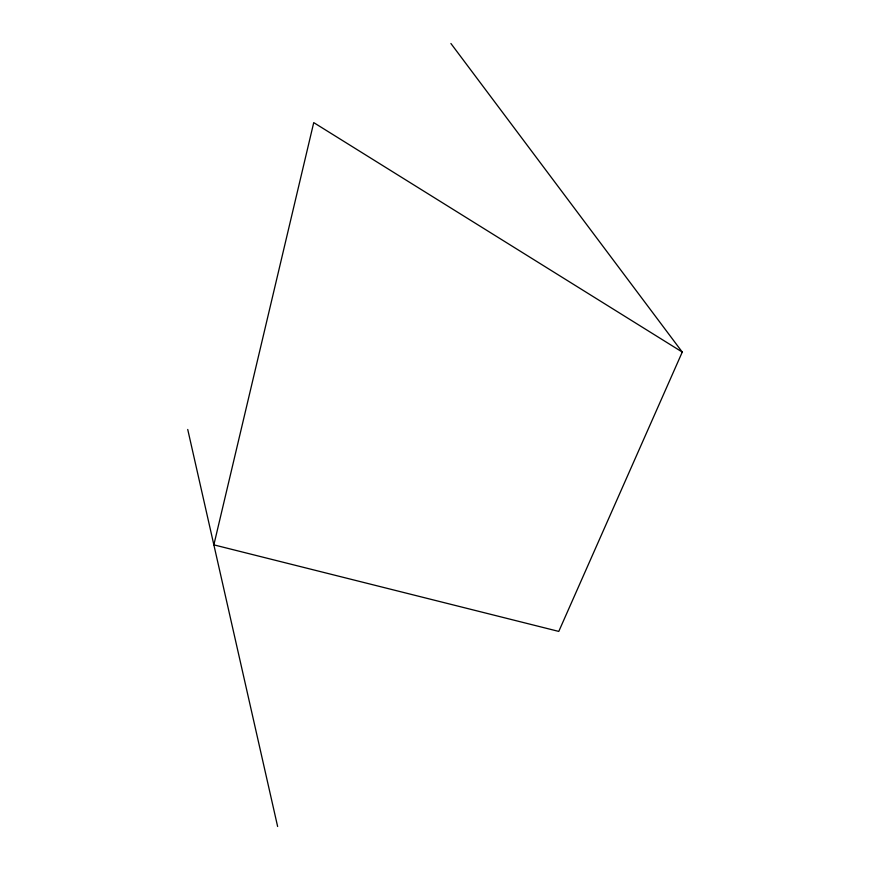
<?xml version="1.0" encoding="UTF-8"?>
<svg xmlns="http://www.w3.org/2000/svg" width="870" height="870" viewBox="0 0 870 870"><rect width="100%" height="100%" fill="white"/><g stroke="black" fill="none" stroke-linecap="round" stroke-linejoin="round"><path stroke-width="1.3" d="M682.265 352.067L558.779 631.413L213.857 544.859L313.733 122.616L682.265 352.067L450.91 43.5M187.735 429.475L277.628 826.5"/></g></svg>
